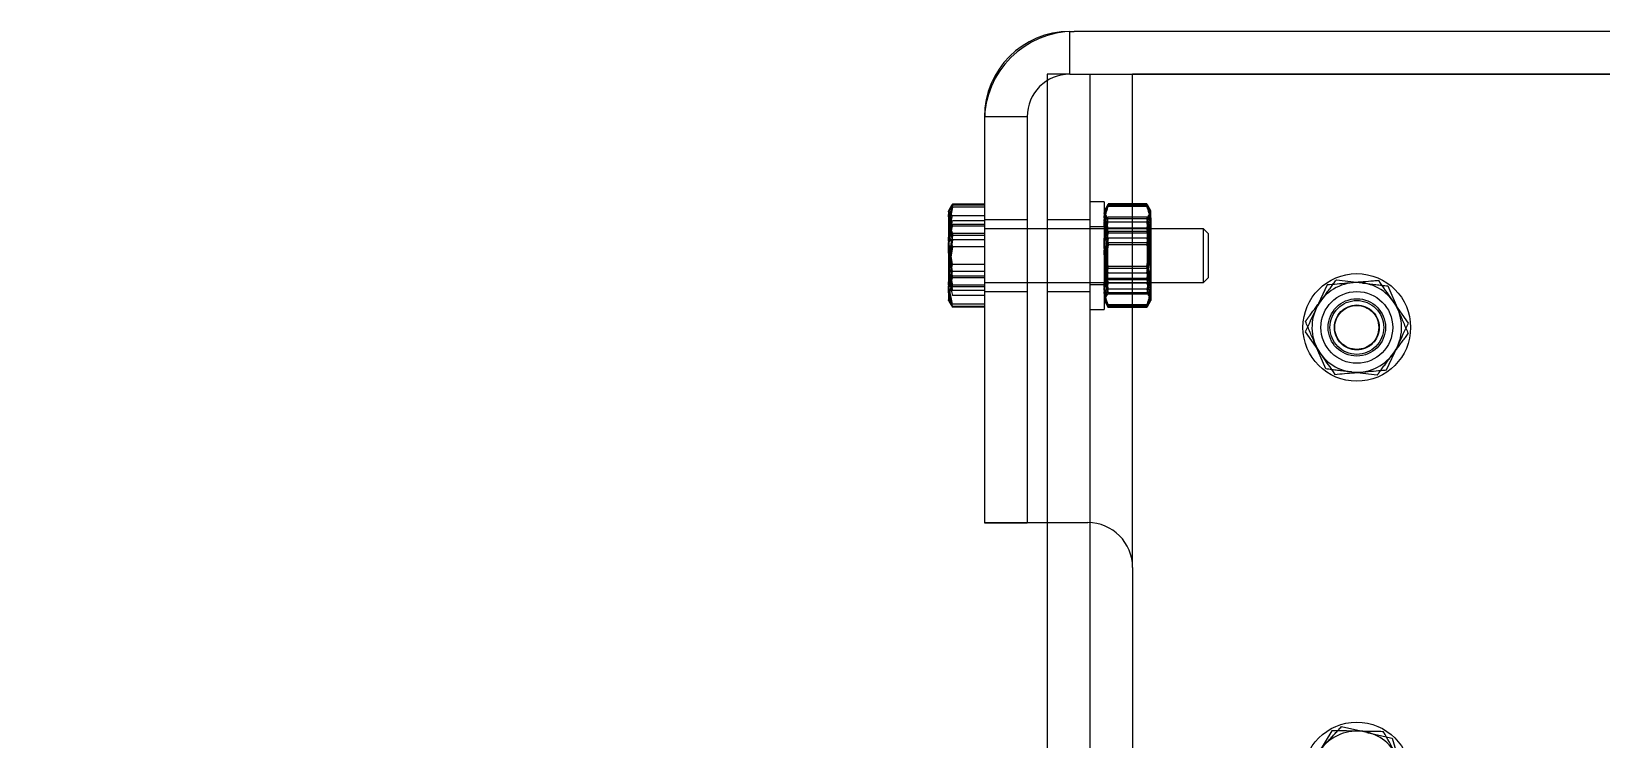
# Model space of a CAD drawing. Header units: metres. Extents: x 0 to 63075, y 0 to 44550.
# Drawn here: x 13844.1 to 14019.2, y 29025.3 to 29104.2 of the extents above; entities that cross this region are included whole.
import ezdxf

# ---------------------------------------------------------------- set-up
doc = ezdxf.new("R2010")
doc.units = ezdxf.units.M
doc.header["$LTSCALE"] = 75
doc.linetypes.add('HIDDEN2', pattern=[4.7625, 3.175, -1.5875])
for name, color, linetype in [('SDM', 7, 'Continuous'), ('SL1', 8, 'Continuous'), ('SL4', 4, 'Continuous'), ('ST1', 7, 'HIDDEN2')]:
    doc.layers.add(name, color=color, linetype=linetype)

# ---------------------------------------------------------------- blocks, each defined once
blk = doc.blocks.new('A$Ca548c4ee')
at = {"layer": 'SL1'}
for radius, start, end in [(1821.5, 111.63329, 68.36671), (1758, 110.23354, 69.76646), (1758, 110.23433, 69.76567), (1750, 110.33011, 69.66989)]:
    blk.add_arc((5942.12, 7584.47), radius, start, end, dxfattribs=at)
blk = doc.blocks.new('A$Ca53c419a')
at = {"layer": 'SL4'}
for p, q in [((4643.72, 502.76), (4643.72, 506.32)), ((4643.9, 506.39), (4643.74, 506.32)), ((4643.74, 502.76), (4643.74, 506.32)), ((4643.83, 506.32), (4645.77, 506.76)), ((4644.24, 506.57), (4643.83, 506.32)), ((4643.83, 502.76), (4643.83, 506.32)), ((4644.22, 506.62), (4644.04, 506.51)), ((4644.06, 506.32), (4646.28, 506.76)), ((4644.06, 502.76), (4644.06, 506.32)), ((4644.47, 506.76), (4644.22, 506.62)), ((4651.21, 506.76), (4646.28, 506.76)), ((4648.5, 506.32), (4651.21, 506.76)), ((4648.5, 502.76), (4648.5, 506.32)), ((4654.4, 506.76), (4651.21, 506.76)), ((4653.92, 502.76), (4653.92, 506.32)), ((4654.55, 506.72), (4654.47, 506.76)), ((4654.91, 506.51), (4654.73, 506.62)), ((4654.89, 502.76), (4654.89, 506.32)), ((4655.01, 506.45), (4654.91, 506.51)), ((4655, 506.42), (4655.12, 506.32)), ((4655.12, 502.76), (4655.12, 506.32)), ((4655.21, 502.76), (4655.21, 506.32)), ((4655.23, 502.76), (4655.23, 506.32)), ((4664.95, 502.76), (4619.71, 502.76)), ((4619.71, 502.76), (4619.71, 498)), ((4619.72, 502.76), (4619.72, 491.24)), ((4664.48, 502.76), (4619.72, 502.76)), ((4664.95, 502.75), (4664.95, 502.76)), ((4619.72, 498), (4619.71, 498)), ((4619.72, 495.77), (3669.71, 495.77)), ((4674.46, 493.24), (4674.48, 493.24)), ((4674.48, 209.24), (4674.48, 492.76)), ((4614.72, 486.24), (4459.48, 486.24)), ((4640.99, 466.99), (4638.62, 465.34)), ((4646.21, 464.54), (4643.6, 465.77)), ((4596.53, 464.02), (4594.07, 465.52)), ((4636.74, 457.94), (4639.35, 456.71)), ((4641.96, 455.49), (4644.33, 457.14))]:
    blk.add_line(p, q, dxfattribs=at)
for centre, radius, start, end in [((4664.48, 492.76), 10, 0, 90), ((4664.95, 493.24), 9.52, 0, 90), ((4614.72, 491.24), 5, 270, 0), ((4641.48, 461.24), 5, 64.8627, 124.8627), ((4641.48, 461.24), 5, 4.8627, 64.8627), ((4591.48, 461.24), 5, 358.7971, 58.7971), ((4641.48, 461.24), 5, 124.8627, 184.8627), ((4591.48, 461.24), 5, 298.7971, 358.7971), ((4641.48, 461.24), 5, 184.8627, 244.8627), ((4641.48, 461.24), 5, 304.8627, 4.8627), ((4641.48, 461.24), 5, 244.8627, 304.8627)]:
    blk.add_arc(centre, radius, start, end, dxfattribs=at)
for points, knots in [([(4646.28, 506.76), (4646.33, 506.76), (4647.08, 506.76), (4647.82, 506.53), (4648.5, 506.32)], [0, 0, 0, 0, 0.070201, 1, 1, 1, 1]), ([(4651.21, 506.76), (4651.27, 506.76), (4652.19, 506.76), (4653.08, 506.53), (4653.92, 506.32)], [0, 0, 0, 0, 0.070201, 1, 1, 1, 1]), ([(4653.92, 506.32), (4654.04, 506.5), (4654.2, 506.74), (4654.37, 506.76), (4654.4, 506.76)], [0, 0, 0, 0, 0.7681507, 1, 1, 1, 1]), ([(4654.4, 506.76), (4654.53, 506.71), (4654.7, 506.63), (4654.86, 506.37), (4654.89, 506.32)], [0, 0, 0, 0, 0.7889992, 1, 1, 1, 1]), ([(4643.6, 465.77), (4643.54, 465.8), (4642.65, 466.21), (4641.79, 466.62), (4640.99, 466.99)], [0, 0, 0, 0, 0.070201, 1, 1, 1, 1]), ([(4596.47, 461.14), (4596.48, 461.36), (4596.5, 462.34), (4596.52, 463.29), (4596.53, 464.02)], [0, 0, 0, 0, 0.231849, 1, 1, 1, 1]), ([(4638.62, 465.34), (4638.56, 465.3), (4637.76, 464.75), (4636.98, 464.2), (4636.25, 463.69)], [0, 0, 0, 0, 0.070201, 1, 1, 1, 1]), ([(4646.46, 461.66), (4646.44, 461.89), (4646.36, 462.86), (4646.27, 463.81), (4646.21, 464.54)], [0, 0, 0, 0, 0.231849, 1, 1, 1, 1]), ([(4636.25, 463.69), (4636.31, 462.96), (4636.39, 462.02), (4636.47, 461.04), (4636.49, 460.82)], [0, 0, 0, 0, 0.768151, 1, 1, 1, 1]), ([(4596.41, 458.25), (4596.42, 458.45), (4596.44, 459.39), (4596.46, 460.36), (4596.47, 461.14)], [0, 0, 0, 0, 0.2110008, 1, 1, 1, 1]), ([(4636.49, 460.82), (4636.56, 460.05), (4636.64, 459.07), (4636.72, 458.14), (4636.74, 457.94)], [0, 0, 0, 0, 0.788999, 1, 1, 1, 1]), ([(4646.7, 458.79), (4646.68, 458.99), (4646.61, 459.92), (4646.52, 460.9), (4646.46, 461.66)], [0, 0, 0, 0, 0.211001, 1, 1, 1, 1]), ([(4644.33, 457.14), (4644.39, 457.18), (4645.19, 457.73), (4645.97, 458.28), (4646.7, 458.79)], [0, 0, 0, 0, 0.070201, 1, 1, 1, 1]), ([(4593.88, 456.86), (4593.94, 456.89), (4594.8, 457.36), (4595.63, 457.82), (4596.41, 458.25)], [0, 0, 0, 0, 0.070201, 1, 1, 1, 1]), ([(4639.35, 456.71), (4639.41, 456.68), (4640.3, 456.27), (4641.16, 455.86), (4641.96, 455.49)], [0, 0, 0, 0, 0.070201, 1, 1, 1, 1])]:
    blk.add_open_spline(points, degree=3, knots=knots, dxfattribs=at)
at = {"layer": 'ST1'}
for p, q in [((4643.72, 506.32), (4645.36, 506.76)), ((4643.96, 506.42), (4643.72, 506.32)), ((4643.74, 506.32), (4645.47, 506.76)), ((4644.05, 506.47), (4643.9, 506.39)), ((4644.04, 506.51), (4643.94, 506.45)), ((4644.47, 506.76), (4644.55, 506.76)), ((4646.28, 506.76), (4644.48, 506.76)), ((4645.03, 502.76), (4645.03, 506.32)), ((4645.59, 502.76), (4645.59, 506.32)), ((4646.01, 502.76), (4646.01, 506.32)), ((4646.2, 502.76), (4646.2, 506.32)), ((4646.99, 506.32), (4649.87, 506.76)), ((4646.99, 502.76), (4646.99, 506.32)), ((4647.21, 506.32), (4650.07, 506.76)), ((4647.21, 502.76), (4647.21, 506.32)), ((4647.71, 506.32), (4650.53, 506.76)), ((4647.71, 502.76), (4647.71, 506.32)), ((4650.45, 506.32), (4647.74, 506.76)), ((4651.24, 506.32), (4648.42, 506.76)), ((4651.74, 506.32), (4648.88, 506.76)), ((4651.96, 506.32), (4649.08, 506.76)), ((4650.45, 502.76), (4650.45, 506.32)), ((4651.24, 502.76), (4651.24, 506.32)), ((4651.74, 502.76), (4651.74, 506.32)), ((4651.96, 502.76), (4651.96, 506.32)), ((4654.89, 506.32), (4652.67, 506.76)), ((4652.75, 502.76), (4652.75, 506.32)), ((4652.94, 502.76), (4652.94, 506.32)), ((4655.12, 506.32), (4653.18, 506.76)), ((4653.36, 502.76), (4653.36, 506.32)), ((4655.21, 506.32), (4653.47, 506.76)), ((4655.23, 506.32), (4653.59, 506.76)), ((4654.47, 506.76), (4654.4, 506.76)), ((4654.73, 506.62), (4654.55, 506.72)), ((4645.47, 502.76), (4645.47, 498)), ((4646.47, 502.76), (4646.47, 478.32)), ((4652.47, 478.32), (4652.47, 502.76)), ((4653.47, 498), (4653.47, 502.76)), ((4664.95, 498), (4664.95, 502.76)), ((4664.95, 498), (4664.95, 502.75)), ((4664.95, 498), (4619.72, 498)), ((4669.71, 495.77), (4619.72, 495.77)), ((4645.47, 495.77), (4645.47, 491)), ((4653.47, 491), (4653.47, 495.77)), ((4669.71, 493.24), (4669.71, 495.77)), ((4669.71, 493.24), (4669.71, 208.76)), ((4669.71, 493.24), (4674.48, 493.24)), ((4669.71, 493.24), (4674.46, 493.24)), ((4674.48, 493.24), (4674.48, 492.76)), ((4669.71, 491), (3669.71, 491)), ((4643.47, 491), (4643.47, 489.4)), ((4646.28, 491), (4646.28, 489.4)), ((4652.68, 489.4), (4652.68, 491)), ((4655.48, 489.4), (4655.48, 491)), ((4655.48, 489.4), (4643.47, 489.4)), ((4643.71, 484.65), (4643.71, 488.96)), ((4643.79, 484.65), (4643.79, 488.96)), ((4644.47, 489.4), (4643.81, 489.02)), ((4643.92, 484.65), (4643.92, 488.96)), ((4643.98, 484.65), (4643.98, 488.96)), ((4645.35, 488.96), (4644.63, 489.4)), ((4645.74, 488.96), (4644.77, 489.4)), ((4646.4, 488.96), (4645.05, 489.4)), ((4645.19, 484.65), (4645.19, 488.96)), ((4645.35, 484.65), (4645.35, 488.96)), ((4645.74, 484.65), (4645.74, 488.96)), ((4646.4, 484.65), (4646.4, 488.96)), ((4646.47, 489.4), (4646.97, 489.05)), ((4646.78, 488.96), (4649.67, 489.4)), ((4646.78, 484.65), (4646.78, 488.96)), ((4651.59, 489.05), (4646.97, 489.05)), ((4646.97, 489.05), (4646.97, 484.58)), ((4647.53, 488.96), (4650.37, 489.4)), ((4647.53, 484.65), (4647.53, 488.96)), ((4650.68, 488.96), (4647.93, 489.4)), ((4648.04, 488.96), (4650.82, 489.4)), ((4648.04, 484.65), (4648.04, 488.96)), ((4650.91, 488.96), (4648.13, 489.4)), ((4648.27, 488.96), (4651.02, 489.4)), ((4648.27, 484.65), (4648.27, 488.96)), ((4651.42, 488.96), (4648.58, 489.4)), ((4652.17, 488.96), (4649.28, 489.4)), ((4650.68, 484.65), (4650.68, 488.96)), ((4650.91, 484.65), (4650.91, 488.96)), ((4651.42, 484.65), (4651.42, 488.96)), ((4651.97, 489.05), (4651.59, 489.05)), ((4651.97, 489.05), (4652.47, 489.4)), ((4651.97, 484.58), (4651.97, 489.05)), ((4652.17, 484.65), (4652.17, 488.96)), ((4652.55, 488.96), (4653.9, 489.4)), ((4652.55, 484.65), (4652.55, 488.96)), ((4653.21, 488.96), (4654.18, 489.4)), ((4653.21, 484.65), (4653.21, 488.96)), ((4653.6, 488.96), (4654.32, 489.4)), ((4653.6, 484.65), (4653.6, 488.96)), ((4653.76, 484.65), (4653.76, 488.96)), ((4655.14, 489.02), (4654.47, 489.4)), ((4654.97, 484.65), (4654.97, 488.96)), ((4655.03, 484.65), (4655.03, 488.96)), ((4655.13, 489), (4655.24, 488.96)), ((4655.16, 484.65), (4655.16, 488.96)), ((4655.24, 484.65), (4655.24, 488.96)), ((4614.72, 486.24), (4669.71, 486.24)), ((4669.71, 420.77), (4669.71, 486.24)), ((4643.81, 484.59), (4644.47, 484.2)), ((4645.05, 484.2), (4644.47, 484.2)), ((4645.35, 484.65), (4644.63, 484.2)), ((4645.74, 484.65), (4644.77, 484.2)), ((4646.4, 484.65), (4645.05, 484.2)), ((4649.28, 484.2), (4645.05, 484.2)), ((4646.97, 484.58), (4646.47, 484.23)), ((4646.47, 484.23), (4652.01, 484.23)), ((4646.47, 484.23), (4646.47, 484.2)), ((4646.78, 484.65), (4649.67, 484.2)), ((4646.97, 484.58), (4651.97, 484.58)), ((4647.53, 484.65), (4650.37, 484.2)), ((4650.68, 484.65), (4647.93, 484.2)), ((4648.04, 484.65), (4650.82, 484.2)), ((4650.91, 484.65), (4648.13, 484.2)), ((4648.27, 484.65), (4651.02, 484.2)), ((4651.42, 484.65), (4648.58, 484.2)), ((4652.17, 484.65), (4649.28, 484.2)), ((4653.7, 484.2), (4649.28, 484.2)), ((4652.47, 484.23), (4651.97, 484.58)), ((4652.01, 484.23), (4652.47, 484.23)), ((4652.47, 484.2), (4652.47, 484.23)), ((4652.55, 484.65), (4653.9, 484.2)), ((4653.21, 484.65), (4654.18, 484.2)), ((4653.6, 484.65), (4654.32, 484.2)), ((4653.7, 484.2), (4654.47, 484.2)), ((4654.47, 484.2), (4655.14, 484.59)), ((4655.13, 484.61), (4655.24, 484.65)), ((4646.47, 478.32), (4652.47, 478.32)), ((4646.47, 478.32), (4647.03, 477.76)), ((4651.92, 477.76), (4652.47, 478.32)), ((4647.03, 477.76), (4651.92, 477.76)), ((4636.85, 464.7), (4639.5, 465.84)), ((4596.99, 462.94), (4596.35, 460.13)), ((4646.78, 463.52), (4646.44, 460.65)), ((4636.17, 458.96), (4636.51, 461.83)), ((4595.71, 457.31), (4592.95, 456.46)), ((4646.1, 457.78), (4643.45, 456.64))]:
    blk.add_line(p, q, dxfattribs=at)
for centre, radius in [((4591.48, 461.24), 6), ((4641.48, 461.24), 6), ((4641.48, 461.24), 4), ((4641.48, 461.24), 3.2), ((4641.48, 461.24), 3), ((4641.48, 461.24), 2.5), ((4641.48, 461.24), 2.45)]:
    blk.add_circle(centre, radius, dxfattribs=at)
blk.add_arc((4664.95, 493.24), 4.76, 0, 90, dxfattribs=at)
for points, knots in [([(4644.55, 506.76), (4644.51, 506.76), (4644.34, 506.74), (4644.18, 506.5), (4644.06, 506.32)], [0, 0, 0, 0, 0.231849, 1, 1, 1, 1]), ([(4644.71, 506.76), (4644.64, 506.76), (4644.48, 506.76), (4644.33, 506.64), (4644.24, 506.57)], [0, 0, 0, 0, 0.429078, 1, 1, 1, 1]), ([(4644.96, 506.76), (4644.86, 506.76), (4644.63, 506.76), (4644.41, 506.63), (4644.28, 506.56)], [0, 0, 0, 0, 0.423783, 1, 1, 1, 1]), ([(4644.88, 506.76), (4644.79, 506.76), (4644.62, 506.76), (4644.45, 506.67), (4644.37, 506.62)], [0, 0, 0, 0, 0.52113, 1, 1, 1, 1]), ([(4646.01, 506.32), (4645.93, 506.37), (4645.56, 506.63), (4645.18, 506.71), (4644.88, 506.76)], [0, 0, 0, 0, 0.211001, 1, 1, 1, 1]), ([(4646.2, 506.32), (4646.12, 506.37), (4645.71, 506.63), (4645.29, 506.71), (4644.96, 506.76)], [0, 0, 0, 0, 0.211001, 1, 1, 1, 1]), ([(4647.74, 506.76), (4647.68, 506.76), (4646.76, 506.76), (4645.87, 506.53), (4645.03, 506.32)], [0, 0, 0, 0, 0.070201, 1, 1, 1, 1]), ([(4645.36, 506.76), (4645.39, 506.76), (4645.95, 506.76), (4646.49, 506.53), (4646.99, 506.32)], [0, 0, 0, 0, 0.070201, 1, 1, 1, 1]), ([(4645.47, 506.76), (4645.52, 506.76), (4646.1, 506.76), (4646.67, 506.53), (4647.21, 506.32)], [0, 0, 0, 0, 0.070201, 1, 1, 1, 1]), ([(4648.42, 506.76), (4648.35, 506.76), (4647.4, 506.76), (4646.46, 506.53), (4645.59, 506.32)], [0, 0, 0, 0, 0.070201, 1, 1, 1, 1]), ([(4645.77, 506.76), (4645.82, 506.76), (4646.47, 506.76), (4647.12, 506.53), (4647.71, 506.32)], [0, 0, 0, 0, 0.070201, 1, 1, 1, 1]), ([(4648.88, 506.76), (4648.81, 506.76), (4647.84, 506.76), (4646.89, 506.53), (4646.01, 506.32)], [0, 0, 0, 0, 0.070201, 1, 1, 1, 1]), ([(4649.08, 506.76), (4649.01, 506.76), (4648.04, 506.76), (4647.09, 506.53), (4646.2, 506.32)], [0, 0, 0, 0, 0.070201, 1, 1, 1, 1]), ([(4649.87, 506.76), (4649.94, 506.76), (4650.91, 506.76), (4651.86, 506.53), (4652.75, 506.32)], [0, 0, 0, 0, 0.070201, 1, 1, 1, 1]), ([(4650.07, 506.76), (4650.14, 506.76), (4651.11, 506.76), (4652.06, 506.53), (4652.94, 506.32)], [0, 0, 0, 0, 0.070201, 1, 1, 1, 1]), ([(4652.67, 506.76), (4652.62, 506.76), (4651.87, 506.76), (4651.13, 506.53), (4650.45, 506.32)], [0, 0, 0, 0, 0.070201, 1, 1, 1, 1]), ([(4650.53, 506.76), (4650.6, 506.76), (4651.55, 506.76), (4652.49, 506.53), (4653.36, 506.32)], [0, 0, 0, 0, 0.070201, 1, 1, 1, 1]), ([(4653.18, 506.76), (4653.13, 506.76), (4652.48, 506.76), (4651.83, 506.53), (4651.24, 506.32)], [0, 0, 0, 0, 0.070201, 1, 1, 1, 1]), ([(4653.47, 506.76), (4653.43, 506.76), (4652.85, 506.76), (4652.28, 506.53), (4651.74, 506.32)], [0, 0, 0, 0, 0.070201, 1, 1, 1, 1]), ([(4653.59, 506.76), (4653.56, 506.76), (4653, 506.76), (4652.46, 506.53), (4651.96, 506.32)], [0, 0, 0, 0, 0.070201, 1, 1, 1, 1]), ([(4652.75, 506.32), (4653.06, 506.5), (4653.47, 506.74), (4653.89, 506.76), (4653.99, 506.76)], [0, 0, 0, 0, 0.7681507, 1, 1, 1, 1]), ([(4652.94, 506.32), (4653.23, 506.5), (4653.6, 506.74), (4653.98, 506.76), (4654.07, 506.76)], [0, 0, 0, 0, 0.768151, 1, 1, 1, 1]), ([(4653.99, 506.76), (4654.32, 506.71), (4654.74, 506.63), (4655.15, 506.37), (4655.23, 506.32)], [0, 0, 0, 0, 0.7889992, 1, 1, 1, 1]), ([(4654.07, 506.76), (4654.38, 506.71), (4654.76, 506.63), (4655.13, 506.37), (4655.21, 506.32)], [0, 0, 0, 0, 0.788999, 1, 1, 1, 1]), ([(4654.24, 506.76), (4654.47, 506.71), (4654.73, 506.66), (4654.98, 506.44), (4655, 506.42)], [0, 0, 0, 0, 0.913022, 1, 1, 1, 1]), ([(4645.05, 489.4), (4645.02, 489.4), (4644.56, 489.4), (4644.12, 489.17), (4643.71, 488.96)], [0, 0, 0, 0, 0.070201, 1, 1, 1, 1]), ([(4643.71, 488.96), (4643.84, 489.02), (4644.34, 489.29), (4644.86, 489.35), (4645.25, 489.4)], [0, 0, 0, 0, 0.257551, 1, 1, 1, 1]), ([(4643.79, 488.96), (4643.95, 489.02), (4644.56, 489.29), (4645.19, 489.35), (4645.66, 489.4)], [0, 0, 0, 0, 0.257551, 1, 1, 1, 1]), ([(4643.92, 488.96), (4644.09, 489.02), (4644.76, 489.29), (4645.46, 489.35), (4645.98, 489.4)], [0, 0, 0, 0, 0.257551, 1, 1, 1, 1]), ([(4643.98, 488.96), (4644.16, 489.02), (4644.86, 489.29), (4645.59, 489.35), (4646.13, 489.4)], [0, 0, 0, 0, 0.257551, 1, 1, 1, 1]), ([(4647.93, 489.4), (4647.87, 489.4), (4646.94, 489.4), (4646.03, 489.17), (4645.19, 488.96)], [0, 0, 0, 0, 0.070201, 1, 1, 1, 1]), ([(4645.25, 489.4), (4645.39, 489.4), (4645.91, 489.37), (4646.41, 489.13), (4646.78, 488.96)], [0, 0, 0, 0, 0.268634, 1, 1, 1, 1]), ([(4648.13, 489.4), (4648.06, 489.4), (4647.12, 489.4), (4646.2, 489.17), (4645.35, 488.96)], [0, 0, 0, 0, 0.0702006, 1, 1, 1, 1]), ([(4645.66, 489.4), (4645.83, 489.4), (4646.46, 489.37), (4647.08, 489.13), (4647.53, 488.96)], [0, 0, 0, 0, 0.268634, 1, 1, 1, 1]), ([(4648.58, 489.4), (4648.51, 489.4), (4647.56, 489.4), (4646.62, 489.17), (4645.74, 488.96)], [0, 0, 0, 0, 0.0702006, 1, 1, 1, 1]), ([(4645.98, 489.4), (4646.17, 489.4), (4646.87, 489.37), (4647.55, 489.13), (4648.04, 488.96)], [0, 0, 0, 0, 0.268634, 1, 1, 1, 1]), ([(4646.13, 489.4), (4646.32, 489.4), (4647.05, 489.37), (4647.76, 489.13), (4648.27, 488.96)], [0, 0, 0, 0, 0.268634, 1, 1, 1, 1]), ([(4649.28, 489.4), (4649.21, 489.4), (4648.24, 489.4), (4647.28, 489.17), (4646.4, 488.96)], [0, 0, 0, 0, 0.0702006, 1, 1, 1, 1]), ([(4649.67, 489.4), (4649.74, 489.4), (4650.71, 489.4), (4651.67, 489.17), (4652.55, 488.96)], [0, 0, 0, 0, 0.0702006, 1, 1, 1, 1]), ([(4650.37, 489.4), (4650.44, 489.4), (4651.39, 489.4), (4652.33, 489.17), (4653.21, 488.96)], [0, 0, 0, 0, 0.0702006, 1, 1, 1, 1]), ([(4650.68, 488.96), (4650.86, 489.02), (4651.56, 489.29), (4652.28, 489.35), (4652.82, 489.4)], [0, 0, 0, 0, 0.257551, 1, 1, 1, 1]), ([(4650.82, 489.4), (4650.89, 489.4), (4651.83, 489.4), (4652.75, 489.17), (4653.6, 488.96)], [0, 0, 0, 0, 0.0702006, 1, 1, 1, 1]), ([(4650.91, 488.96), (4651.08, 489.02), (4651.75, 489.29), (4652.45, 489.35), (4652.97, 489.4)], [0, 0, 0, 0, 0.257551, 1, 1, 1, 1]), ([(4651.02, 489.4), (4651.08, 489.4), (4652.01, 489.4), (4652.92, 489.17), (4653.76, 488.96)], [0, 0, 0, 0, 0.070201, 1, 1, 1, 1]), ([(4651.42, 488.96), (4651.58, 489.02), (4652.19, 489.29), (4652.82, 489.35), (4653.29, 489.4)], [0, 0, 0, 0, 0.257551, 1, 1, 1, 1]), ([(4652.17, 488.96), (4652.29, 489.02), (4652.8, 489.29), (4653.32, 489.35), (4653.7, 489.4)], [0, 0, 0, 0, 0.2575513, 1, 1, 1, 1]), ([(4652.82, 489.4), (4653.02, 489.4), (4653.74, 489.37), (4654.45, 489.13), (4654.97, 488.96)], [0, 0, 0, 0, 0.268634, 1, 1, 1, 1]), ([(4652.97, 489.4), (4653.16, 489.4), (4653.86, 489.37), (4654.54, 489.13), (4655.03, 488.96)], [0, 0, 0, 0, 0.268634, 1, 1, 1, 1]), ([(4653.29, 489.4), (4653.46, 489.4), (4654.09, 489.37), (4654.71, 489.13), (4655.16, 488.96)], [0, 0, 0, 0, 0.268634, 1, 1, 1, 1]), ([(4653.7, 489.4), (4653.84, 489.4), (4654.37, 489.37), (4654.87, 489.13), (4655.24, 488.96)], [0, 0, 0, 0, 0.268634, 1, 1, 1, 1]), ([(4645.05, 484.2), (4645.02, 484.2), (4644.56, 484.21), (4644.12, 484.44), (4643.71, 484.65)], [0, 0, 0, 0, 0.070201, 1, 1, 1, 1]), ([(4643.71, 484.65), (4643.84, 484.58), (4644.34, 484.32), (4644.86, 484.25), (4645.25, 484.2)], [0, 0, 0, 0, 0.257551, 1, 1, 1, 1]), ([(4643.79, 484.65), (4643.95, 484.58), (4644.56, 484.32), (4645.19, 484.25), (4645.66, 484.2)], [0, 0, 0, 0, 0.257551, 1, 1, 1, 1]), ([(4643.92, 484.65), (4644.09, 484.58), (4644.76, 484.32), (4645.46, 484.25), (4645.98, 484.2)], [0, 0, 0, 0, 0.257551, 1, 1, 1, 1]), ([(4643.98, 484.65), (4644.16, 484.58), (4644.86, 484.32), (4645.59, 484.25), (4646.13, 484.2)], [0, 0, 0, 0, 0.257551, 1, 1, 1, 1]), ([(4647.93, 484.2), (4647.87, 484.2), (4646.94, 484.21), (4646.03, 484.44), (4645.19, 484.65)], [0, 0, 0, 0, 0.070201, 1, 1, 1, 1]), ([(4645.25, 484.2), (4645.39, 484.21), (4645.91, 484.23), (4646.41, 484.47), (4646.78, 484.65)], [0, 0, 0, 0, 0.268634, 1, 1, 1, 1]), ([(4648.13, 484.2), (4648.06, 484.2), (4647.12, 484.21), (4646.2, 484.44), (4645.35, 484.65)], [0, 0, 0, 0, 0.0702006, 1, 1, 1, 1]), ([(4645.66, 484.2), (4645.83, 484.21), (4646.46, 484.23), (4647.08, 484.47), (4647.53, 484.65)], [0, 0, 0, 0, 0.268634, 1, 1, 1, 1]), ([(4648.58, 484.2), (4648.51, 484.2), (4647.56, 484.21), (4646.62, 484.44), (4645.74, 484.65)], [0, 0, 0, 0, 0.0702006, 1, 1, 1, 1]), ([(4645.98, 484.2), (4646.17, 484.21), (4646.87, 484.23), (4647.55, 484.47), (4648.04, 484.65)], [0, 0, 0, 0, 0.268634, 1, 1, 1, 1]), ([(4646.13, 484.2), (4646.32, 484.21), (4647.05, 484.23), (4647.76, 484.47), (4648.27, 484.65)], [0, 0, 0, 0, 0.268634, 1, 1, 1, 1]), ([(4649.28, 484.2), (4649.21, 484.2), (4648.24, 484.21), (4647.28, 484.44), (4646.4, 484.65)], [0, 0, 0, 0, 0.0702006, 1, 1, 1, 1]), ([(4649.67, 484.2), (4649.74, 484.2), (4650.71, 484.21), (4651.67, 484.44), (4652.55, 484.65)], [0, 0, 0, 0, 0.070201, 1, 1, 1, 1]), ([(4650.37, 484.2), (4650.44, 484.2), (4651.39, 484.21), (4652.33, 484.44), (4653.21, 484.65)], [0, 0, 0, 0, 0.0702006, 1, 1, 1, 1]), ([(4650.68, 484.65), (4650.86, 484.58), (4651.56, 484.32), (4652.28, 484.25), (4652.82, 484.2)], [0, 0, 0, 0, 0.257551, 1, 1, 1, 1]), ([(4650.82, 484.2), (4650.89, 484.2), (4651.83, 484.21), (4652.75, 484.44), (4653.6, 484.65)], [0, 0, 0, 0, 0.070201, 1, 1, 1, 1]), ([(4650.91, 484.65), (4651.08, 484.58), (4651.75, 484.32), (4652.45, 484.25), (4652.97, 484.2)], [0, 0, 0, 0, 0.257551, 1, 1, 1, 1]), ([(4651.02, 484.2), (4651.08, 484.2), (4652.01, 484.21), (4652.92, 484.44), (4653.76, 484.65)], [0, 0, 0, 0, 0.0702006, 1, 1, 1, 1]), ([(4651.42, 484.65), (4651.58, 484.58), (4652.19, 484.32), (4652.82, 484.25), (4653.29, 484.2)], [0, 0, 0, 0, 0.257551, 1, 1, 1, 1]), ([(4652.17, 484.65), (4652.29, 484.58), (4652.8, 484.32), (4653.32, 484.25), (4653.7, 484.2)], [0, 0, 0, 0, 0.257551, 1, 1, 1, 1]), ([(4652.82, 484.2), (4653.02, 484.21), (4653.74, 484.23), (4654.45, 484.47), (4654.97, 484.65)], [0, 0, 0, 0, 0.268634, 1, 1, 1, 1]), ([(4652.97, 484.2), (4653.16, 484.21), (4653.86, 484.23), (4654.54, 484.47), (4655.03, 484.65)], [0, 0, 0, 0, 0.2686336, 1, 1, 1, 1]), ([(4653.29, 484.2), (4653.46, 484.21), (4654.09, 484.23), (4654.71, 484.47), (4655.16, 484.65)], [0, 0, 0, 0, 0.268634, 1, 1, 1, 1]), ([(4653.7, 484.2), (4653.84, 484.21), (4654.37, 484.23), (4654.87, 484.47), (4655.24, 484.65)], [0, 0, 0, 0, 0.268634, 1, 1, 1, 1]), ([(4654.18, 484.2), (4654.21, 484.2), (4654.41, 484.2), (4654.61, 484.34), (4654.79, 484.47)], [0, 0, 0, 0, 0.113043, 1, 1, 1, 1]), ([(4654.32, 484.2), (4654.34, 484.2), (4654.44, 484.2), (4654.55, 484.3), (4654.64, 484.38)], [0, 0, 0, 0, 0.158847, 1, 1, 1, 1]), ([(4639.5, 465.84), (4639.57, 465.86), (4640.46, 466.25), (4641.34, 466.62), (4642.16, 466.97)], [0, 0, 0, 0, 0.070201, 1, 1, 1, 1]), ([(4642.16, 466.97), (4642.35, 466.83), (4643.1, 466.26), (4643.89, 465.68), (4644.47, 465.24)], [0, 0, 0, 0, 0.257551, 1, 1, 1, 1]), ([(4594.88, 464.91), (4595.07, 464.73), (4595.78, 464.06), (4596.48, 463.42), (4596.99, 462.94)], [0, 0, 0, 0, 0.268634, 1, 1, 1, 1]), ([(4636.51, 461.83), (4636.52, 461.9), (4636.63, 462.87), (4636.75, 463.82), (4636.85, 464.7)], [0, 0, 0, 0, 0.070201, 1, 1, 1, 1]), ([(4644.47, 465.24), (4644.68, 465.09), (4645.46, 464.5), (4646.22, 463.93), (4646.78, 463.52)], [0, 0, 0, 0, 0.268634, 1, 1, 1, 1]), ([(4646.44, 460.65), (4646.43, 460.58), (4646.32, 459.61), (4646.2, 458.66), (4646.1, 457.78)], [0, 0, 0, 0, 0.070201, 1, 1, 1, 1]), ([(4596.35, 460.13), (4596.33, 460.06), (4596.12, 459.11), (4595.91, 458.18), (4595.71, 457.31)], [0, 0, 0, 0, 0.070201, 1, 1, 1, 1]), ([(4636.17, 458.96), (4636.36, 458.82), (4637.12, 458.26), (4637.9, 457.67), (4638.48, 457.24)], [0, 0, 0, 0, 0.257551, 1, 1, 1, 1]), ([(4638.48, 457.24), (4638.69, 457.08), (4639.47, 456.49), (4640.24, 455.92), (4640.79, 455.51)], [0, 0, 0, 0, 0.268634, 1, 1, 1, 1]), ([(4643.45, 456.64), (4643.38, 456.62), (4642.49, 456.23), (4641.61, 455.86), (4640.79, 455.51)], [0, 0, 0, 0, 0.070201, 1, 1, 1, 1])]:
    blk.add_open_spline(points, degree=3, knots=knots, dxfattribs=at)

msp = doc.modelspace()

# ---------------------------------------------------------------- block references
at = {"layer": 'SDM'}
msp.add_blockref('A$Ca548c4ee', (8259.51, 22668.36), dxfattribs=at)
at = {"layer": 'SDM', "rotation": 90}
msp.add_blockref('A$Ca53c419a', (14453.13, 24429.77), dxfattribs=at)

doc.saveas('drawing.dxf')
